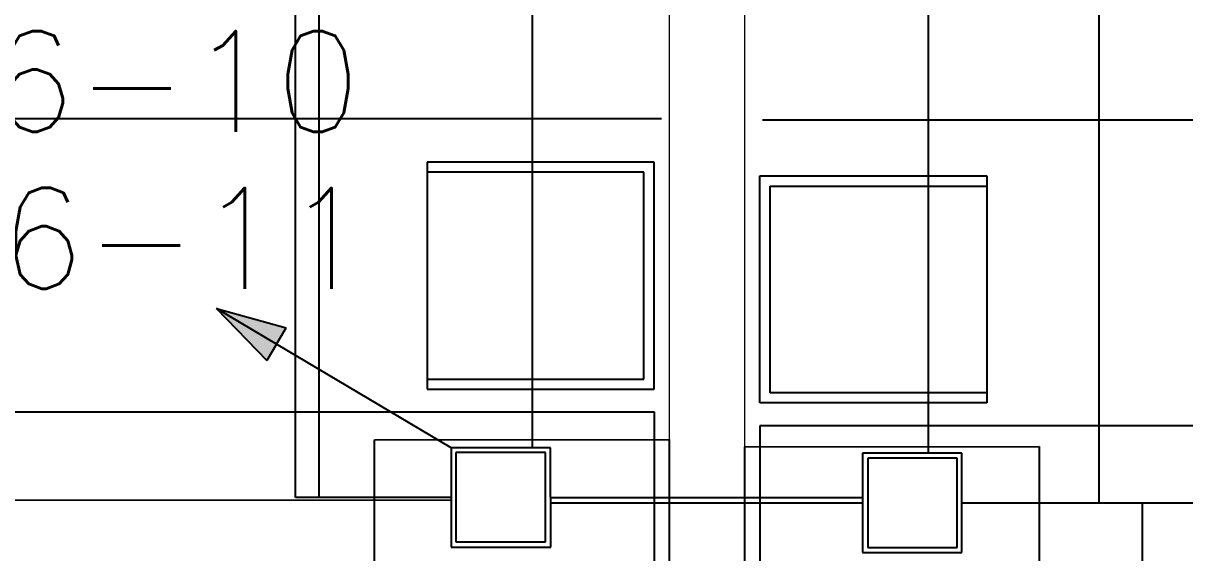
# Model space of a CAD drawing. Header units: inches. Extents: x 567429 to 582707, y 126347 to 133675.
# Drawn here: x 581009.9 to 581240.2, y 129441.3 to 129546.2 of the extents above; entities that cross this region are included whole.
import ezdxf

# ---------------------------------------------------------------- set-up
doc = ezdxf.new("R2010")
doc.units = ezdxf.units.IN
doc.header["$MEASUREMENT"] = 0
for name, color, linetype in [('BORD', 3, 'Continuous'), ('COMPUTER WIRE', 4, 'Continuous'), ('ELECT', 3, 'Continuous'), ('mobl', 11, 'Continuous'), ('NURSE CALL WIRE', 4, 'Continuous'), ('SOCKET', 3, 'Continuous'), ('SOCKET WIRE', 4, 'Continuous'), ('TEL WIRE', 4, 'Continuous'), ('wall kanaf', 4, 'Continuous')]:
    doc.layers.add(name, color=color, linetype=linetype)
doc.styles.add('2floorplan$0$style1', font='romans.shx', dxfattribs={"height": 40})
doc.linetypes.add('ZIGZAG', pattern='A,0.0001,-0.2,[131,ltypeshp.shx,S=0.2,R=0,X=-0.2,Y=0],-0.4,[131,ltypeshp.shx,S=0.2,R=180,X=0.2,Y=0],-0.2', length=0.8001)

# ---------------------------------------------------------------- blocks, each defined once
blk = doc.blocks.new('BOARD2')
at = {"layer": 'BORD', "color": 4}
for p, q in [((-163.07, -61.63), (-163.07, 0)), ((-163.07, 0), (163.07, 0)), ((163.07, 0), (163.07, -61.63)), ((163.07, -61.63), (-163.07, -61.63))]:
    blk.add_line(p, q, dxfattribs=at)
at = {"layer": 'BORD'}
for p, q in [((-161.39, -24.79), (-161.39, -45.59)), ((-140.6, -24.79), (-161.39, -24.79)), ((-160.38, -25.9), (-160.38, -44.61)), ((-141.67, -25.9), (-160.38, -25.9)), ((-141.67, -44.61), (-141.67, -25.9)), ((-140.6, -45.59), (-140.6, -24.79)), ((140.93, -24.65), (140.93, -45.44)), ((161.72, -24.65), (140.93, -24.65)), ((141.94, -25.76), (141.94, -44.47)), ((160.65, -25.76), (141.94, -25.76)), ((160.65, -44.47), (160.65, -25.76)), ((161.72, -45.44), (161.72, -24.65)), ((-161.39, -45.59), (-140.6, -45.59)), ((-160.38, -44.61), (-141.67, -44.61)), ((140.93, -45.44), (161.72, -45.44)), ((141.94, -44.47), (160.65, -44.47))]:
    blk.add_line(p, q, dxfattribs=at)
blk = doc.blocks.new('FELESH')
at = {"layer": 'ELECT', "ltscale": 5}
for points in [[(5.31, 6.5), (3.03, 7.97), (-0.07, -1.84)], [(5.31, 6.5), (3.03, 7.97), (-0.07, -1.84)], [(5.31, 6.5), (7.58, 5.03), (-0.07, -1.84)], [(5.31, 6.5), (7.58, 5.03), (-0.07, -1.84)]]:
    blk.add_hatch(color=4, dxfattribs=at).paths.add_polyline_path(points)
at = {"layer": 'ELECT', "color": 4, "ltscale": 5}
for p, q in [((20.97, 30.75), (5.31, 6.5)), ((5.31, 6.5), (-0.07, -1.84))]:
    blk.add_line(p, q, dxfattribs=at)
at = {"layer": 'ELECT', "color": 4}
for p, q in [((-0.07, -1.84), (3.03, 7.97)), ((5.31, 6.5), (3.03, 7.97)), ((-0.07, -1.84), (7.58, 5.03)), ((-0.07, -1.84), (7.58, 5.03)), ((5.31, 6.5), (7.58, 5.03))]:
    blk.add_line(p, q, dxfattribs=at)

msp = doc.modelspace()

# ---------------------------------------------------------------- linework, layer by layer
at = {"layer": 'COMPUTER WIRE'}
for p, q in [((581063.9, 129452.24), (581063.9, 129952.76)), ((581189.43, 129461.03), (581189.43, 129952.76)), ((581094.81, 129452.24), (581063.9, 129452.24))]:
    msp.add_line(p, q, dxfattribs=at)
at = {"layer": 'mobl', "color": 15, "linetype": 'ZIGZAG', "ltscale": 20}
for p, q in [((580920.49, 129527.33), (581136.49, 129527.33)), ((581367.49, 129527.04), (581156.49, 129527.04))]:
    msp.add_line(p, q, dxfattribs=at)
at = {"layer": 'mobl', "color": 15}
for p, q in [((581134.99, 129518.7), (581089.99, 129518.7)), ((581089.99, 129518.7), (581089.99, 129473.7)), ((581134.99, 129473.7), (581134.99, 129518.7)), ((581132.99, 129516.7), (581089.99, 129516.7)), ((581132.99, 129475.7), (581132.99, 129516.7)), ((581155.99, 129515.96), (581200.99, 129515.96)), ((581155.99, 129470.96), (581155.99, 129515.96)), ((581200.99, 129515.96), (581200.99, 129470.96)), ((581157.99, 129513.96), (581200.99, 129513.96)), ((581157.99, 129472.96), (581157.99, 129513.96)), ((581089.99, 129475.7), (581132.99, 129475.7)), ((581089.99, 129473.7), (581134.99, 129473.7)), ((581200.99, 129470.96), (581155.99, 129470.96)), ((581200.99, 129472.96), (581157.99, 129472.96)), ((580934.99, 129469.2), (581134.99, 129469.2)), ((581134.99, 129469.2), (581134.99, 129379.2)), ((581355.99, 129466.46), (581155.99, 129466.46)), ((581155.99, 129466.46), (581155.99, 129376.46))]:
    msp.add_line(p, q, dxfattribs=at)
at = {"layer": 'NURSE CALL WIRE'}
for p, q in [((580528.54, 129451.64), (581094.81, 129451.73)), ((581114.5, 129451.17), (581176.34, 129451.18)), ((581196.04, 129451.18), (581231.73, 129451.18)), ((581231.73, 129451.18), (581231.73, 129121.05))]:
    msp.add_line(p, q, dxfattribs=at)
at = {"layer": 'SOCKET WIRE'}
for p, q in [((581110.88, 129462.09), (581110.88, 129651.64)), ((581114.5, 129452.24), (581176.34, 129452.25)), ((581196.04, 129451.18), (581745.16, 129451.18))]:
    msp.add_line(p, q, dxfattribs=at)
at = {"layer": 'TEL WIRE'}
for p, q in [((581068.64, 129452.24), (581068.64, 129952.76)), ((581223.21, 129451.18), (581223.21, 129952.76)), ((581094.81, 129452.24), (581068.64, 129452.24)), ((581196.04, 129451.18), (581223.21, 129451.18))]:
    msp.add_line(p, q, dxfattribs=at)
at = {"layer": 'wall kanaf', "color": 15, "lineweight": 20, "ltscale": 0.1}
for p, q in [((581137.99, 129697.79), (581137.99, 129082.79)), ((581152.99, 129082.79), (581152.99, 129697.79))]:
    msp.add_line(p, q, dxfattribs=at)

# ---------------------------------------------------------------- block references
at = {"layer": 'BORD', "ltscale": 5, "xscale": 0.947301618010808, "yscale": 0.947301618010808, "zscale": 0.947301618010808}
for p, rotation in [((581138.01, 129309.21), 270.0091431634974), ((581153.01, 129307.82), 90.0091431634973)]:
    msp.add_blockref('BOARD2', p, dxfattribs=dict(at, rotation=rotation))
at = {"layer": 'SOCKET WIRE', "xscale": 1.395348837307023, "yscale": 1.395348837307023, "zscale": 1.395348837307023, "rotation": 272.188013842438}
msp.add_blockref('FELESH', (581050.81, 129489.68), dxfattribs=at)

# ---------------------------------------------------------------- texts
at = {"layer": 'SOCKET', "color": 2, "style": '2floorplan$0$style1'}
for s, p in [('THEP6-10', (580936.37, 129524.7)), ('THNP6-11', (580935.61, 129493.6))]:
    msp.add_text(s, height=20, dxfattribs=at).set_placement(p)

doc.saveas('drawing.dxf')
